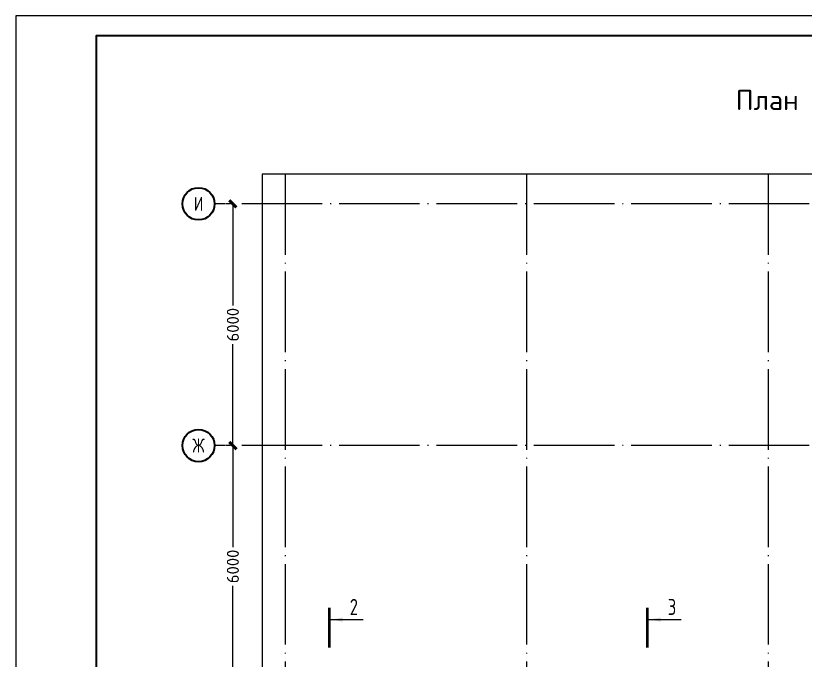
# Model space of a CAD drawing. Extents: x -965262 to 1142518, y -357520 to 71675.
# Drawn here: x 535618 to 555230, y -196683 to -180688 of the extents above; entities that cross this region are included whole.
import ezdxf

# ---------------------------------------------------------------- set-up
doc = ezdxf.new("R2010")
doc.units = 0
doc.header["$LTSCALE"] = 10
doc.linetypes.add('DOTE', pattern=[2.42, 2, -0.2, 0.02, -0.2])
doc.layers.get('0').update_dxf_attribs({"linetype": 'CONTINUOUS', "lineweight": 30})
doc.layers.get('Defpoints').update_dxf_attribs({"linetype": 'CONTINUOUS'})
doc.layers.add('DOTE', color=7, linetype='DOTE', lineweight=9)
doc.styles.add('GOST 2.304', font='isocpeur.ttf', dxfattribs={"width": 0.75, "height": 250})
doc.styles.get("Standard").update_dxf_attribs({"font": 'isocpeur.ttf', "height": 300})
doc.dimstyles.get("Standard").update_dxf_attribs({"dimscale": 100, "dimtxt": 300, "dimasz": 1.8, "dimexe": 1.8, "dimexo": 0.625, "dimgap": 0.9, "dimtad": 0, "dimdec": 0, "dimzin": 0, "dimdsep": 46, "dimtxsty": 'Standard', "dimblk": 'ARCHTICK', "dimcen": 0.9, "dimclrd": 256, "dimclre": 256, "dimclrt": 256, "dimadec": 0, "dimazin": 0, "dimtfac": 1, "dimtdec": 0, "dimtofl": 0, "dimtmove": 0, "dimatfit": 3, "dimfxl": 1, "dimtolj": 1, "dimtzin": 0, "dimlwd": 15, "dimlwe": 15, "dimarcsym": 0})

# ---------------------------------------------------------------- blocks, each defined once
blk = doc.blocks.new('_ArchTick')
at = {"color": 0, "linetype": 'ByBlock', "lineweight": 0, "const_width": 0.4}
blk.add_lwpolyline([(-0.5, -0.5), (0.5, 0.5)], dxfattribs=at)
blk = doc.blocks.new('*D2022')
at = {"lineweight": 15, "transparency": 16777216}
for p, q in [((540949, -191355), (540831, -191355)), ((541011, -191355), (541011, -193875)), ((541011, -197355), (541011, -194835)), ((540949, -197355), (540831, -197355))]:
    blk.add_line(p, q, dxfattribs=at)
at = {"layer": 'Defpoints', "color": 0, "lineweight": 15, "transparency": 16777216}
for p in [(541011, -191355), (541011, -191355), (541011, -197355, 1451)]:
    blk.add_point(p, dxfattribs=at)
at = {"lineweight": 15, "transparency": 16777216, "xscale": 180, "yscale": 180, "zscale": 180}
for p, rotation in [((541011, -191355), 90), ((541011, -197355), 270)]:
    blk.add_blockref('_ArchTick', p, dxfattribs=dict(at, rotation=rotation))
at = {"lineweight": 15, "transparency": 16777216, "insert": (541011, -194355), "char_height": 300, "attachment_point": 5, "rotation": 90}
blk.add_mtext('\\A1;6000', dxfattribs=at)
blk = doc.blocks.new('*D2023')
at = {"lineweight": 15, "transparency": 16777216}
for p, q in [((540949, -185355), (540831, -185355)), ((541011, -185355), (541011, -187875)), ((541011, -191355), (541011, -188835)), ((540949, -191355), (540831, -191355))]:
    blk.add_line(p, q, dxfattribs=at)
at = {"layer": 'Defpoints', "color": 0, "lineweight": 15, "transparency": 16777216}
for p in [(541011, -185355), (541011, -185355), (541011, -191355, 1451)]:
    blk.add_point(p, dxfattribs=at)
at = {"lineweight": 15, "transparency": 16777216, "xscale": 180, "yscale": 180, "zscale": 180}
for p, rotation in [((541011, -185355), 90), ((541011, -191355), 270)]:
    blk.add_blockref('_ArchTick', p, dxfattribs=dict(at, rotation=rotation))
at = {"lineweight": 15, "transparency": 16777216, "insert": (541011, -188355), "char_height": 300, "attachment_point": 5, "rotation": 90}
blk.add_mtext('\\A1;6000', dxfattribs=at)

msp = doc.modelspace()

# ---------------------------------------------------------------- linework, layer by layer
at = {"color": 5, "lineweight": 15, "ltscale": 10, "extrusion": (1, 0, 0)}
msp.add_line((541735, -184617.3, 13061.6), (541735, -202171.6, 13061.6), dxfattribs=at)
at = {"color": 5, "lineweight": 15, "ltscale": 10, "extrusion": (-1.83697e-16, -1, 0)}
msp.add_line((559882.5, -184617.3, 13061.6), (541735, -184617.3, 13061.6), dxfattribs=at)
at = {"color": 5, "lineweight": 15, "ltscale": 100}
for p, q in [((543440.6, -195675.6, -4711.1), (544250.6, -195675.6, -4711.1)), ((551341.9, -195675.6, -4711.1), (552151.9, -195675.6, -4711.1))]:
    msp.add_line(p, q, dxfattribs=at)
at = {"lineweight": 15, "elevation": 9801.8}
msp.add_lwpolyline([(621217.6, -180687.8), (535617.6, -180687.8), (535617.6, -240087.8), (621217.6, -240087.8)], close=True, dxfattribs=at)
at = {"elevation": 9801.8}
msp.add_lwpolyline([(620717.6, -181187.8), (537617.6, -181187.8), (537617.6, -239587.8), (620717.6, -239587.8)], close=True, dxfattribs=at)
at = {"color": 5, "lineweight": 15, "ltscale": 100, "const_width": 70, "elevation": -4711.1}
for points in [[(543405.6, -196375.6), (543405.6, -195375.6)], [(551306.9, -196375.6), (551306.9, -195375.6)]]:
    msp.add_lwpolyline(points, dxfattribs=at)
at = {"color": 5, "lineweight": 15, "ltscale": 100}
for points in [[(543440.6, -195675.6, -4711.1), (543741, -195625.4, -4711.1), (543741, -195725.9, -4711.1)], [(551341.9, -195675.6, -4711.1), (551642.4, -195625.4, -4711.1), (551642.4, -195725.9, -4711.1)]]:
    msp.add_solid(points, dxfattribs=at)
at = {"layer": 'DOTE', "color": 7, "ltscale": 100, "extrusion": (0, -1, 0)}
for p, q in [((542306.5, -184617.3, 9801.8), (542306.5, -223305.4, 9801.8)), ((548306.5, -184617.3, 9801.8), (548306.5, -223305.4, 9801.8)), ((554306.5, -184617.3, 9801.8), (554306.5, -223305.4, 9801.8))]:
    msp.add_line(p, q, dxfattribs=at)
at = {"layer": 'DOTE', "color": 7, "ltscale": 100}
for p, q in [((579530.1, -185355.1, 9801.8), (540558.2, -185355.1, 9801.8)), ((579530.1, -191355.1, 9801.8), (540558.2, -191355.1, 9801.8))]:
    msp.add_line(p, q, dxfattribs=at)
at = {"layer": 'DOTE', "color": 7, "linetype": 'Continuous', "lineweight": 30}
for centre in [(540158.2, -185355.1, 9801.8), (540158.2, -191355.1, 9801.8)]:
    msp.add_circle(centre, 400, dxfattribs=at)

# ---------------------------------------------------------------- texts
at = {"color": 5, "lineweight": 15, "ltscale": 100, "style": 'GOST 2.304', "width": 0.75}
for s, p in [('2', (543914.4, -195562.3, -4711.1)), ('3', (551815.8, -195562.3, -4711.1))]:
    msp.add_text(s, height=400, dxfattribs=at).set_placement(p)
at = {"ltscale": 10, "insert": (560153.9, -182802.1, 13061.6), "char_height": 350, "width": 28643.798, "attachment_point": 5, "style": 'GOST 2.304'}
msp.add_mtext('{\\H1.4286x;\\W1;План полов на отм. +6.000} {\\H1.4286x;\\W1;(+6.600; +7.500)}', dxfattribs=at)
at = {"layer": 'DOTE', "color": 7, "linetype": 'Continuous', "lineweight": 30, "ltscale": 100, "char_height": 350, "width": 800, "attachment_point": 5, "style": 'GOST 2.304'}
for s, insert in [('И', (540158.2, -185355.1, 9801.8)), ('Ж', (540158.2, -191355.1, 9801.8))]:
    msp.add_mtext(s, dxfattribs=dict(at, insert=insert))

# ---------------------------------------------------------------- dimensions: what is measured, and where the dimension line sits
at = {"color": 7, "lineweight": 15}
for base, p1, p2, picture, middle in [((541011.5, -185355.1, 9801.8), (541011.5, -191355.1, 11253.1), (541011.5, -185355.1, 9801.8), '*D2023', (541011.5, -188355.1, 9801.8)), ((541011.5, -191355.1, 9801.8), (541011.5, -197355.1, 11253.1), (541011.5, -191355.1, 9801.8), '*D2022', (541011.5, -194355.1, 9801.8))]:
    dim = msp.add_linear_dim(base=base, p1=p1, p2=p2, angle=90, dimstyle='Standard', dxfattribs=at)
    dim.commit()
    dim.dimension.update_dxf_attribs({"geometry": picture, "text_midpoint": middle})

doc.saveas('drawing.dxf')
